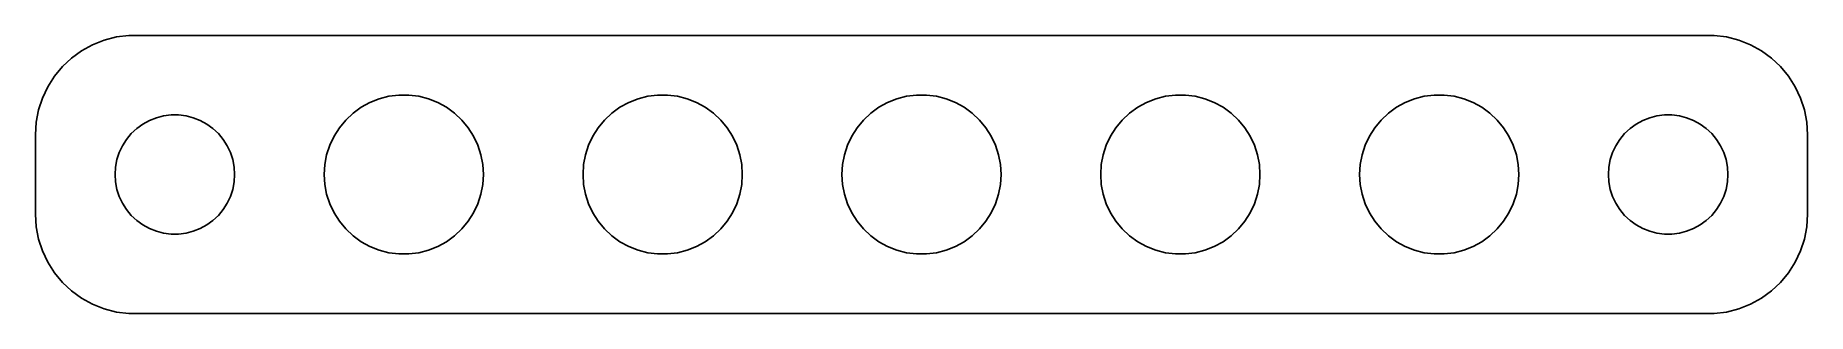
# Model space of a CAD drawing. Header units: metres. Extents: x -44.5 to 44.5, y -7 to 7.
import ezdxf

# ---------------------------------------------------------------- set-up
doc = ezdxf.new("R2010")
doc.units = ezdxf.units.M

msp = doc.modelspace()

# ---------------------------------------------------------------- linework, layer by layer
for p, q in [((-41.6289, 6.52412), (-42.1791, 6.22163)), ((-41.0451, 6.75528), (-41.6289, 6.52412)), ((-40.4369, 6.91142), (-41.0451, 6.75528)), ((-39.8139, 6.99013), (-40.4369, 6.91142)), ((39.8139, 6.99013), (-39.8139, 6.99013)), ((40.4369, 6.91142), (39.8139, 6.99013)), ((41.0451, 6.75528), (40.4369, 6.91142)), ((41.6289, 6.52412), (41.0451, 6.75528)), ((42.1791, 6.22163), (41.6289, 6.52412)), ((-43.1448, 5.42273), (-43.5451, 4.93892)), ((-42.6871, 5.85255), (-43.1448, 5.42273)), ((-42.1791, 6.22163), (-42.6871, 5.85255)), ((42.6871, 5.85255), (42.1791, 6.22163)), ((43.1448, 5.42273), (42.6871, 5.85255)), ((43.5451, 4.93892), (43.1448, 5.42273)), ((-43.5451, 4.93892), (-43.8815, 4.40877)), ((43.8815, 4.40877), (43.5451, 4.93892)), ((-44.1489, 3.84062), (-44.3429, 3.24344)), ((-43.8815, 4.40877), (-44.1489, 3.84062)), ((-28.1433, 3.3773), (-27.7031, 3.61929)), ((-27.7031, 3.61929), (-27.2361, 3.80421)), ((-27.2361, 3.80421), (-26.7495, 3.92914)), ((-26.7495, 3.92914), (-26.2512, 3.9921)), ((-26.2512, 3.9921), (-25.7488, 3.9921)), ((-25.7488, 3.9921), (-25.2505, 3.92914)), ((-25.2505, 3.92914), (-24.7639, 3.80421)), ((-24.7639, 3.80421), (-24.2969, 3.61929)), ((-24.2969, 3.61929), (-23.8567, 3.3773)), ((-15.1433, 3.3773), (-14.7031, 3.61929)), ((-14.7031, 3.61929), (-14.2361, 3.80421)), ((-14.2361, 3.80421), (-13.7495, 3.92914)), ((-13.7495, 3.92914), (-13.2512, 3.9921)), ((-13.2512, 3.9921), (-12.7488, 3.9921)), ((-12.7488, 3.9921), (-12.2505, 3.92914)), ((-12.2505, 3.92914), (-11.7639, 3.80421)), ((-11.7639, 3.80421), (-11.2969, 3.61929)), ((-11.2969, 3.61929), (-10.8567, 3.3773)), ((-2.1433, 3.3773), (-1.70311, 3.61929)), ((-1.70311, 3.61929), (-1.23605, 3.80421)), ((-1.23605, 3.80421), (-0.749512, 3.92914)), ((-0.749512, 3.92914), (-0.25116, 3.9921)), ((-0.25116, 3.9921), (0.25116, 3.9921)), ((0.25116, 3.9921), (0.749512, 3.92914)), ((0.749512, 3.92914), (1.23605, 3.80421)), ((1.23605, 3.80421), (1.70311, 3.61929)), ((1.70311, 3.61929), (2.1433, 3.3773)), ((10.8567, 3.3773), (11.2969, 3.61929)), ((11.2969, 3.61929), (11.7639, 3.80421)), ((11.7639, 3.80421), (12.2505, 3.92914)), ((12.2505, 3.92914), (12.7488, 3.9921)), ((12.7488, 3.9921), (13.2512, 3.9921)), ((13.2512, 3.9921), (13.7495, 3.92914)), ((13.7495, 3.92914), (14.2361, 3.80421)), ((14.2361, 3.80421), (14.7031, 3.61929)), ((14.7031, 3.61929), (15.1433, 3.3773)), ((23.8567, 3.3773), (24.2969, 3.61929)), ((24.2969, 3.61929), (24.7639, 3.80421)), ((24.7639, 3.80421), (25.2505, 3.92914)), ((25.2505, 3.92914), (25.7488, 3.9921)), ((25.7488, 3.9921), (26.2512, 3.9921)), ((26.2512, 3.9921), (26.7495, 3.92914)), ((26.7495, 3.92914), (27.2361, 3.80421)), ((27.2361, 3.80421), (27.7031, 3.61929)), ((27.7031, 3.61929), (28.1433, 3.3773)), ((44.1489, 3.84062), (43.8815, 4.40877)), ((44.3429, 3.24344), (44.1489, 3.84062)), ((-44.3429, 3.24344), (-44.4606, 2.62666)), ((-39.1075, 2.53297), (-38.7773, 2.71448)), ((-38.7773, 2.71448), (-38.427, 2.85316)), ((-38.427, 2.85316), (-38.0621, 2.94685)), ((-38.0621, 2.94685), (-37.6884, 2.99408)), ((-37.6884, 2.99408), (-37.3116, 2.99408)), ((-37.3116, 2.99408), (-36.9379, 2.94685)), ((-36.9379, 2.94685), (-36.5729, 2.85316)), ((-36.5729, 2.85316), (-36.2227, 2.71448)), ((-36.2227, 2.71448), (-35.8925, 2.53297)), ((-29.2361, 2.35114), (-28.9159, 2.73817)), ((-28.9159, 2.73817), (-28.5497, 3.08205)), ((-28.5497, 3.08205), (-28.1433, 3.3773)), ((-23.8567, 3.3773), (-23.4503, 3.08205)), ((-23.4503, 3.08205), (-23.0841, 2.73817)), ((-23.0841, 2.73817), (-22.7639, 2.35114)), ((-16.2361, 2.35114), (-15.9159, 2.73817)), ((-15.9159, 2.73817), (-15.5497, 3.08205)), ((-15.5497, 3.08205), (-15.1433, 3.3773)), ((-10.8567, 3.3773), (-10.4503, 3.08205)), ((-10.4503, 3.08205), (-10.0841, 2.73817)), ((-10.0841, 2.73817), (-9.76393, 2.35114)), ((-3.23605, 2.35114), (-2.91586, 2.73817)), ((-2.91586, 2.73817), (-2.54968, 3.08205)), ((-2.54968, 3.08205), (-2.1433, 3.3773)), ((2.1433, 3.3773), (2.54968, 3.08205)), ((2.54968, 3.08205), (2.91586, 2.73817)), ((2.91586, 2.73817), (3.23605, 2.35114)), ((9.76393, 2.35114), (10.0841, 2.73817)), ((10.0841, 2.73817), (10.4503, 3.08205)), ((10.4503, 3.08205), (10.8567, 3.3773)), ((15.1433, 3.3773), (15.5497, 3.08205)), ((15.5497, 3.08205), (15.9159, 2.73817)), ((15.9159, 2.73817), (16.2361, 2.35114)), ((22.7639, 2.35114), (23.0841, 2.73817)), ((23.0841, 2.73817), (23.4503, 3.08205)), ((23.4503, 3.08205), (23.8567, 3.3773)), ((28.1433, 3.3773), (28.5497, 3.08205)), ((28.5497, 3.08205), (28.9159, 2.73817)), ((28.9159, 2.73817), (29.2361, 2.35114)), ((35.8925, 2.53297), (36.2227, 2.71448)), ((36.2227, 2.71448), (36.5729, 2.85316)), ((36.5729, 2.85316), (36.9379, 2.94685)), ((36.9379, 2.94685), (37.3116, 2.99408)), ((37.3116, 2.99408), (37.6884, 2.99408)), ((37.6884, 2.99408), (38.0621, 2.94685)), ((38.0621, 2.94685), (38.427, 2.85316)), ((38.427, 2.85316), (38.7773, 2.71448)), ((38.7773, 2.71448), (39.1075, 2.53297)), ((44.4606, 2.62666), (44.3429, 3.24344)), ((-44.4606, 2.62666), (-44.5, 2)), ((-44.5, 2), (-44.5, -2)), ((-39.927, 1.76335), (-39.6869, 2.05363)), ((-39.6869, 2.05363), (-39.4123, 2.31154)), ((-39.4123, 2.31154), (-39.1075, 2.53297)), ((-35.8925, 2.53297), (-35.5877, 2.31154)), ((-35.5877, 2.31154), (-35.3131, 2.05363)), ((-35.3131, 2.05363), (-35.0729, 1.76335)), ((-29.7191, 1.47249), (-29.5052, 1.927)), ((-29.5052, 1.927), (-29.2361, 2.35114)), ((-22.7639, 2.35114), (-22.4948, 1.927)), ((-22.4948, 1.927), (-22.2809, 1.47249)), ((-16.7191, 1.47249), (-16.5052, 1.927)), ((-16.5052, 1.927), (-16.2361, 2.35114)), ((-9.76393, 2.35114), (-9.49477, 1.927)), ((-9.49477, 1.927), (-9.28088, 1.47249)), ((-3.7191, 1.47249), (-3.50522, 1.927)), ((-3.50522, 1.927), (-3.23605, 2.35114)), ((3.23605, 2.35114), (3.50522, 1.927)), ((3.50522, 1.927), (3.7191, 1.47249)), ((9.28088, 1.47249), (9.49477, 1.927)), ((9.49477, 1.927), (9.76393, 2.35114)), ((16.2361, 2.35114), (16.5052, 1.927)), ((16.5052, 1.927), (16.7191, 1.47249)), ((22.2809, 1.47249), (22.4948, 1.927)), ((22.4948, 1.927), (22.7639, 2.35114)), ((29.2361, 2.35114), (29.5052, 1.927)), ((29.5052, 1.927), (29.7191, 1.47249)), ((35.0729, 1.76335), (35.3131, 2.05363)), ((35.3131, 2.05363), (35.5877, 2.31154)), ((35.5877, 2.31154), (35.8925, 2.53297)), ((39.1075, 2.53297), (39.4123, 2.31154)), ((39.4123, 2.31154), (39.6869, 2.05363)), ((39.6869, 2.05363), (39.927, 1.76335)), ((44.5, 2), (44.4606, 2.62666)), ((44.5, -2), (44.5, 2)), ((-40.4057, 0.746063), (-40.2893, 1.10437)), ((-40.2893, 1.10437), (-40.1289, 1.44525)), ((-40.1289, 1.44525), (-39.927, 1.76335)), ((-35.0729, 1.76335), (-34.8711, 1.44525)), ((-34.8711, 1.44525), (-34.7107, 1.10437)), ((-34.7107, 1.10437), (-34.5942, 0.746063)), ((-29.9684, 0.501328), (-29.8743, 0.994751)), ((-29.8743, 0.994751), (-29.7191, 1.47249)), ((-22.2809, 1.47249), (-22.1257, 0.994751)), ((-22.1257, 0.994751), (-22.0315, 0.501328)), ((-16.9684, 0.501328), (-16.8743, 0.994751)), ((-16.8743, 0.994751), (-16.7191, 1.47249)), ((-9.28088, 1.47249), (-9.12566, 0.994751)), ((-9.12566, 0.994751), (-9.03154, 0.501328)), ((-3.96844, 0.501328), (-3.87433, 0.994751)), ((-3.87433, 0.994751), (-3.7191, 1.47249)), ((3.7191, 1.47249), (3.87433, 0.994751)), ((3.87433, 0.994751), (3.96844, 0.501328)), ((9.03154, 0.501328), (9.12566, 0.994751)), ((9.12566, 0.994751), (9.28088, 1.47249)), ((16.7191, 1.47249), (16.8743, 0.994751)), ((16.8743, 0.994751), (16.9684, 0.501328)), ((22.0315, 0.501328), (22.1257, 0.994751)), ((22.1257, 0.994751), (22.2809, 1.47249)), ((29.7191, 1.47249), (29.8743, 0.994751)), ((29.8743, 0.994751), (29.9684, 0.501328)), ((34.5942, 0.746063), (34.7107, 1.10437)), ((34.7107, 1.10437), (34.8711, 1.44525)), ((34.8711, 1.44525), (35.0729, 1.76335)), ((39.927, 1.76335), (40.1289, 1.44525)), ((40.1289, 1.44525), (40.2893, 1.10437)), ((40.2893, 1.10437), (40.4057, 0.746063)), ((-40.5, 0), (-40.4763, 0.375992)), ((-40.4763, -0.375992), (-40.5, 0)), ((-40.4763, 0.375992), (-40.4057, 0.746063)), ((-34.5942, 0.746063), (-34.5237, 0.375992)), ((-34.5237, 0.375992), (-34.5, 0)), ((-34.5, 0), (-34.5237, -0.375992)), ((-30, 0), (-29.9684, 0.501328)), ((-29.9684, -0.501328), (-30, 0)), ((-22.0315, 0.501328), (-22, 0)), ((-22, 0), (-22.0315, -0.501328)), ((-17, 0), (-16.9684, 0.501328)), ((-16.9684, -0.501328), (-17, 0)), ((-9.03154, 0.501328), (-9, 0)), ((-9, 0), (-9.03154, -0.501328)), ((-4, 0), (-3.96844, 0.501328)), ((-3.96844, -0.501328), (-4, 0)), ((3.96844, 0.501328), (4, 0)), ((4, 0), (3.96844, -0.501328)), ((9, 0), (9.03154, 0.501328)), ((9.03154, -0.501328), (9, 0)), ((16.9684, 0.501328), (17, 0)), ((17, 0), (16.9684, -0.501328)), ((22, 0), (22.0315, 0.501328)), ((22.0315, -0.501328), (22, 0)), ((29.9684, 0.501328), (30, 0)), ((30, 0), (29.9684, -0.501328)), ((34.5, 0), (34.5237, 0.375992)), ((34.5237, -0.375992), (34.5, 0)), ((34.5237, 0.375992), (34.5942, 0.746063)), ((40.4057, 0.746063), (40.4763, 0.375992)), ((40.4763, 0.375992), (40.5, 0)), ((40.5, 0), (40.4763, -0.375992)), ((-40.4057, -0.746063), (-40.4763, -0.375992)), ((-40.2893, -1.10437), (-40.4057, -0.746063)), ((-34.5942, -0.746063), (-34.7107, -1.10437)), ((-34.5237, -0.375992), (-34.5942, -0.746063)), ((-29.8743, -0.994751), (-29.9684, -0.501328)), ((-22.0315, -0.501328), (-22.1257, -0.994751)), ((-16.8743, -0.994751), (-16.9684, -0.501328)), ((-9.03154, -0.501328), (-9.12566, -0.994751)), ((-3.87433, -0.994751), (-3.96844, -0.501328)), ((3.96844, -0.501328), (3.87433, -0.994751)), ((9.12566, -0.994751), (9.03154, -0.501328)), ((16.9684, -0.501328), (16.8743, -0.994751)), ((22.1257, -0.994751), (22.0315, -0.501328)), ((29.9684, -0.501328), (29.8743, -0.994751)), ((34.5942, -0.746063), (34.5237, -0.375992)), ((34.7107, -1.10437), (34.5942, -0.746063)), ((40.4057, -0.746063), (40.2893, -1.10437)), ((40.4763, -0.375992), (40.4057, -0.746063)), ((-40.1289, -1.44525), (-40.2893, -1.10437)), ((-39.927, -1.76335), (-40.1289, -1.44525)), ((-39.6869, -2.05363), (-39.927, -1.76335)), ((-35.0729, -1.76335), (-35.3131, -2.05363)), ((-34.8711, -1.44525), (-35.0729, -1.76335)), ((-34.7107, -1.10437), (-34.8711, -1.44525)), ((-29.7191, -1.47249), (-29.8743, -0.994751)), ((-29.5052, -1.927), (-29.7191, -1.47249)), ((-22.2809, -1.47249), (-22.4948, -1.927)), ((-22.1257, -0.994751), (-22.2809, -1.47249)), ((-16.7191, -1.47249), (-16.8743, -0.994751)), ((-16.5052, -1.927), (-16.7191, -1.47249)), ((-9.28088, -1.47249), (-9.49477, -1.927)), ((-9.12566, -0.994751), (-9.28088, -1.47249)), ((-3.7191, -1.47249), (-3.87433, -0.994751)), ((-3.50522, -1.927), (-3.7191, -1.47249)), ((3.7191, -1.47249), (3.50522, -1.927)), ((3.87433, -0.994751), (3.7191, -1.47249)), ((9.28088, -1.47249), (9.12566, -0.994751)), ((9.49477, -1.927), (9.28088, -1.47249)), ((16.7191, -1.47249), (16.5052, -1.927)), ((16.8743, -0.994751), (16.7191, -1.47249)), ((22.2809, -1.47249), (22.1257, -0.994751)), ((22.4948, -1.927), (22.2809, -1.47249)), ((29.7191, -1.47249), (29.5052, -1.927)), ((29.8743, -0.994751), (29.7191, -1.47249)), ((34.8711, -1.44525), (34.7107, -1.10437)), ((35.0729, -1.76335), (34.8711, -1.44525)), ((35.3131, -2.05363), (35.0729, -1.76335)), ((39.927, -1.76335), (39.6869, -2.05363)), ((40.1289, -1.44525), (39.927, -1.76335)), ((40.2893, -1.10437), (40.1289, -1.44525)), ((-44.5, -2), (-44.4606, -2.62666)), ((-44.4606, -2.62666), (-44.3429, -3.24344)), ((-39.4123, -2.31154), (-39.6869, -2.05363)), ((-39.1075, -2.53297), (-39.4123, -2.31154)), ((-38.7773, -2.71448), (-39.1075, -2.53297)), ((-35.8925, -2.53297), (-36.2227, -2.71448)), ((-35.5877, -2.31154), (-35.8925, -2.53297)), ((-35.3131, -2.05363), (-35.5877, -2.31154)), ((-29.2361, -2.35114), (-29.5052, -1.927)), ((-28.9159, -2.73817), (-29.2361, -2.35114)), ((-22.7639, -2.35114), (-23.0841, -2.73817)), ((-22.4948, -1.927), (-22.7639, -2.35114)), ((-16.2361, -2.35114), (-16.5052, -1.927)), ((-15.9159, -2.73817), (-16.2361, -2.35114)), ((-9.76393, -2.35114), (-10.0841, -2.73817)), ((-9.49477, -1.927), (-9.76393, -2.35114)), ((-3.23605, -2.35114), (-3.50522, -1.927)), ((-2.91586, -2.73817), (-3.23605, -2.35114)), ((3.23605, -2.35114), (2.91586, -2.73817)), ((3.50522, -1.927), (3.23605, -2.35114)), ((9.76393, -2.35114), (9.49477, -1.927)), ((10.0841, -2.73817), (9.76393, -2.35114)), ((16.2361, -2.35114), (15.9159, -2.73817)), ((16.5052, -1.927), (16.2361, -2.35114)), ((22.7639, -2.35114), (22.4948, -1.927)), ((23.0841, -2.73817), (22.7639, -2.35114)), ((29.2361, -2.35114), (28.9159, -2.73817)), ((29.5052, -1.927), (29.2361, -2.35114)), ((35.5877, -2.31154), (35.3131, -2.05363)), ((35.8925, -2.53297), (35.5877, -2.31154)), ((36.2227, -2.71448), (35.8925, -2.53297)), ((39.1075, -2.53297), (38.7773, -2.71448)), ((39.4123, -2.31154), (39.1075, -2.53297)), ((39.6869, -2.05363), (39.4123, -2.31154)), ((44.3429, -3.24344), (44.4606, -2.62666)), ((44.4606, -2.62666), (44.5, -2)), ((-44.3429, -3.24344), (-44.1489, -3.84062)), ((-38.427, -2.85316), (-38.7773, -2.71448)), ((-38.0621, -2.94685), (-38.427, -2.85316)), ((-37.6884, -2.99408), (-38.0621, -2.94685)), ((-37.3116, -2.99408), (-37.6884, -2.99408)), ((-36.9379, -2.94685), (-37.3116, -2.99408)), ((-36.5729, -2.85316), (-36.9379, -2.94685)), ((-36.2227, -2.71448), (-36.5729, -2.85316)), ((-28.5497, -3.08205), (-28.9159, -2.73817)), ((-28.1433, -3.3773), (-28.5497, -3.08205)), ((-27.7031, -3.61929), (-28.1433, -3.3773)), ((-23.8567, -3.3773), (-24.2969, -3.61929)), ((-23.4503, -3.08205), (-23.8567, -3.3773)), ((-23.0841, -2.73817), (-23.4503, -3.08205)), ((-15.5497, -3.08205), (-15.9159, -2.73817)), ((-15.1433, -3.3773), (-15.5497, -3.08205)), ((-14.7031, -3.61929), (-15.1433, -3.3773)), ((-10.8567, -3.3773), (-11.2969, -3.61929)), ((-10.4503, -3.08205), (-10.8567, -3.3773)), ((-10.0841, -2.73817), (-10.4503, -3.08205)), ((-2.54968, -3.08205), (-2.91586, -2.73817)), ((-2.1433, -3.3773), (-2.54968, -3.08205)), ((-1.70311, -3.61929), (-2.1433, -3.3773)), ((2.1433, -3.3773), (1.70311, -3.61929)), ((2.54968, -3.08205), (2.1433, -3.3773)), ((2.91586, -2.73817), (2.54968, -3.08205)), ((10.4503, -3.08205), (10.0841, -2.73817)), ((10.8567, -3.3773), (10.4503, -3.08205)), ((11.2969, -3.61929), (10.8567, -3.3773)), ((15.1433, -3.3773), (14.7031, -3.61929)), ((15.5497, -3.08205), (15.1433, -3.3773)), ((15.9159, -2.73817), (15.5497, -3.08205)), ((23.4503, -3.08205), (23.0841, -2.73817)), ((23.8567, -3.3773), (23.4503, -3.08205)), ((24.2969, -3.61929), (23.8567, -3.3773)), ((28.1433, -3.3773), (27.7031, -3.61929)), ((28.5497, -3.08205), (28.1433, -3.3773)), ((28.9159, -2.73817), (28.5497, -3.08205)), ((36.5729, -2.85316), (36.2227, -2.71448)), ((36.9379, -2.94685), (36.5729, -2.85316)), ((37.3116, -2.99408), (36.9379, -2.94685)), ((37.6884, -2.99408), (37.3116, -2.99408)), ((38.0621, -2.94685), (37.6884, -2.99408)), ((38.427, -2.85316), (38.0621, -2.94685)), ((38.7773, -2.71448), (38.427, -2.85316)), ((44.1489, -3.84062), (44.3429, -3.24344)), ((-44.1489, -3.84062), (-43.8815, -4.40877)), ((-43.8815, -4.40877), (-43.5451, -4.93892)), ((-27.2361, -3.80421), (-27.7031, -3.61929)), ((-26.7495, -3.92914), (-27.2361, -3.80421)), ((-26.2512, -3.9921), (-26.7495, -3.92914)), ((-25.7488, -3.9921), (-26.2512, -3.9921)), ((-25.2505, -3.92914), (-25.7488, -3.9921)), ((-24.7639, -3.80421), (-25.2505, -3.92914)), ((-24.2969, -3.61929), (-24.7639, -3.80421)), ((-14.2361, -3.80421), (-14.7031, -3.61929)), ((-13.7495, -3.92914), (-14.2361, -3.80421)), ((-13.2512, -3.9921), (-13.7495, -3.92914)), ((-12.7488, -3.9921), (-13.2512, -3.9921)), ((-12.2505, -3.92914), (-12.7488, -3.9921)), ((-11.7639, -3.80421), (-12.2505, -3.92914)), ((-11.2969, -3.61929), (-11.7639, -3.80421)), ((-1.23605, -3.80421), (-1.70311, -3.61929)), ((-0.749512, -3.92914), (-1.23605, -3.80421)), ((-0.25116, -3.9921), (-0.749512, -3.92914)), ((0.25116, -3.9921), (-0.25116, -3.9921)), ((0.749512, -3.92914), (0.25116, -3.9921)), ((1.23605, -3.80421), (0.749512, -3.92914)), ((1.70311, -3.61929), (1.23605, -3.80421)), ((11.7639, -3.80421), (11.2969, -3.61929)), ((12.2505, -3.92914), (11.7639, -3.80421)), ((12.7488, -3.9921), (12.2505, -3.92914)), ((13.2512, -3.9921), (12.7488, -3.9921)), ((13.7495, -3.92914), (13.2512, -3.9921)), ((14.2361, -3.80421), (13.7495, -3.92914)), ((14.7031, -3.61929), (14.2361, -3.80421)), ((24.7639, -3.80421), (24.2969, -3.61929)), ((25.2505, -3.92914), (24.7639, -3.80421)), ((25.7488, -3.9921), (25.2505, -3.92914)), ((26.2512, -3.9921), (25.7488, -3.9921)), ((26.7495, -3.92914), (26.2512, -3.9921)), ((27.2361, -3.80421), (26.7495, -3.92914)), ((27.7031, -3.61929), (27.2361, -3.80421)), ((43.5451, -4.93892), (43.8815, -4.40877)), ((43.8815, -4.40877), (44.1489, -3.84062)), ((-43.5451, -4.93892), (-43.1448, -5.42273)), ((43.1448, -5.42273), (43.5451, -4.93892)), ((-43.1448, -5.42273), (-42.6871, -5.85255)), ((-42.6871, -5.85255), (-42.1791, -6.22163)), ((-42.1791, -6.22163), (-41.6289, -6.52412)), ((41.6289, -6.52412), (42.1791, -6.22163)), ((42.1791, -6.22163), (42.6871, -5.85255)), ((42.6871, -5.85255), (43.1448, -5.42273)), ((-41.6289, -6.52412), (-41.0451, -6.75528)), ((-41.0451, -6.75528), (-40.4369, -6.91142)), ((-40.4369, -6.91142), (-39.8139, -6.99013)), ((-39.8139, -6.99013), (39.8139, -6.99013)), ((39.8139, -6.99013), (40.4369, -6.91142)), ((40.4369, -6.91142), (41.0451, -6.75528)), ((41.0451, -6.75528), (41.6289, -6.52412))]:
    msp.add_line(p, q)

doc.saveas('drawing.dxf')
